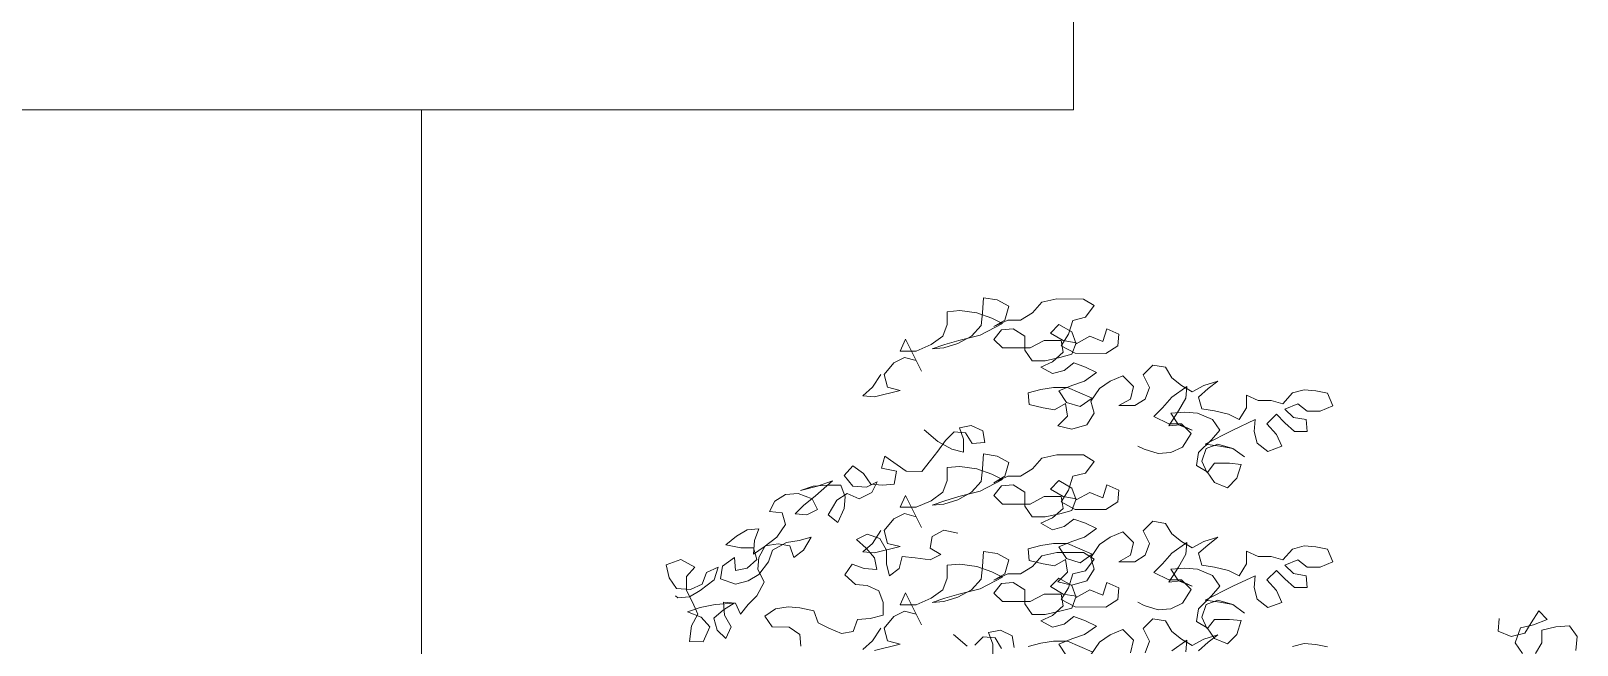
# Model space of a CAD drawing. Header units: metres. Extents: x -58 to 722, y -1100 to 345.
# Drawn here: x 47.756 to 49.178, y -18.443 to -17.879 of the extents above; entities that cross this region are included whole.
import ezdxf

# ---------------------------------------------------------------- set-up
doc = ezdxf.new("R2010")
doc.units = ezdxf.units.M
doc.header["$MEASUREMENT"] = 0
doc.layers.add('FSR_ARQ_006ARBOLES', color=74, linetype='Continuous', lineweight=0)
doc.layers.add('muro bajo', color=33, linetype='Continuous', lineweight=9)

# ---------------------------------------------------------------- blocks, each defined once
blk = doc.blocks.new('arboles fsr 01')
at = {"layer": 'FSR_ARQ_006ARBOLES'}
for points in [[(186.2981, -34.7477), (186.2924, -34.7563), (186.2859, -34.762), (186.2938, -34.7627), (186.3109, -34.7585), (186.3024, -34.7563), (186.3002, -34.7477), (186.3067, -34.7399), (186.3138, -34.7363), (186.3217, -34.7384), (186.3253, -34.7456), (186.3146, -34.7241), (186.311, -34.732), (186.3217, -34.732), (186.3317, -34.7277), (186.3396, -34.722), (186.3425, -34.7141), (186.3425, -34.7056), (186.351, -34.7049), (186.3625, -34.7063), (186.3725, -34.7099), (186.3796, -34.7135), (186.3646, -34.7213), (186.3503, -34.7249), (186.341, -34.7277), (186.3324, -34.7306), (186.3403, -34.7299), (186.3496, -34.727), (186.3589, -34.722), (186.3653, -34.7149), (186.3661, -34.7063), (186.3668, -34.6963), (186.3761, -34.6977), (186.3839, -34.702), (186.3811, -34.7113), (186.3739, -34.7156), (186.3832, -34.7113), (186.3918, -34.7113), (186.3997, -34.7063), (186.4061, -34.6992), (186.4161, -34.697), (186.434, -34.6971), (186.4412, -34.7014), (186.4354, -34.7092), (186.4268, -34.7114), (186.424, -34.7207), (186.419, -34.7285), (186.4283, -34.7335), (186.449, -34.7336), (186.4569, -34.7286), (186.4576, -34.7207), (186.4497, -34.7171), (186.4469, -34.7257), (186.4383, -34.7221), (186.429, -34.7271), (186.4261, -34.7192), (186.4175, -34.7142), (186.4118, -34.7199), (186.4204, -34.7249), (186.429, -34.7264), (186.4261, -34.7342), (186.4182, -34.7364), (186.4082, -34.7385), (186.3996, -34.7385), (186.3946, -34.7314), (186.3947, -34.7221), (186.3868, -34.717), (186.3789, -34.7178), (186.3739, -34.7242), (186.3796, -34.7299), (186.3982, -34.7299), (186.4075, -34.7249), (186.419, -34.7249), (186.4204, -34.7328), (186.4132, -34.7392), (186.4054, -34.7428), (186.4132, -34.7471), (186.4211, -34.745), (186.4275, -34.74), (186.4354, -34.7428), (186.4426, -34.7464), (186.4347, -34.7521), (186.4261, -34.755), (186.4175, -34.7586), (186.4225, -34.7664), (186.4318, -34.7693), (186.4397, -34.7636), (186.4232, -34.7564), (186.4139, -34.7564), (186.4054, -34.7578), (186.3968, -34.76), (186.3975, -34.7678), (186.4068, -34.77), (186.4146, -34.7714), (186.4218, -34.7671), (186.4232, -34.7757), (186.4168, -34.7822), (186.4261, -34.7843), (186.4361, -34.7815), (186.4411, -34.7736), (186.439, -34.7657), (186.4447, -34.7571), (186.4518, -34.7522), (186.4604, -34.7486), (186.4676, -34.7557), (186.4654, -34.7643), (186.4576, -34.7686), (186.4683, -34.7686), (186.4754, -34.7643), (186.4783, -34.7565), (186.474, -34.7479), (186.4805, -34.7414), (186.489, -34.7429), (186.4933, -34.75), (186.4998, -34.7551), (186.5069, -34.7594), (186.5148, -34.7551), (186.5241, -34.7522), (186.5176, -34.7572), (186.5112, -34.7629), (186.5133, -34.7708), (186.5219, -34.7722), (186.5312, -34.7744), (186.5384, -34.778), (186.5434, -34.7701), (186.5434, -34.7615), (186.5512, -34.7651), (186.5598, -34.7651), (186.5677, -34.7673), (186.5741, -34.7601), (186.582, -34.758), (186.5899, -34.7587), (186.5977, -34.7602), (186.6013, -34.7687), (186.5927, -34.7723), (186.5841, -34.7723), (186.5777, -34.7673), (186.5691, -34.7709), (186.5748, -34.7766), (186.5834, -34.778), (186.5841, -34.7859), (186.5755, -34.7859), (186.5691, -34.7802), (186.5634, -34.7744), (186.557, -34.7809), (186.5634, -34.788), (186.567, -34.7959), (186.5577, -34.7994), (186.5505, -34.7937), (186.5484, -34.7859), (186.5491, -34.778), (186.5341, -34.7851), (186.5155, -34.7944), (186.5255, -34.7958), (186.5341, -34.7973), (186.5419, -34.803), (186.5341, -34.7973), (186.524, -34.7944), (186.5162, -34.7973), (186.5133, -34.8058), (186.5169, -34.8137), (186.5219, -34.8073), (186.5319, -34.8073), (186.5398, -34.808), (186.5369, -34.8173), (186.5305, -34.8237), (186.5219, -34.8202), (186.5169, -34.813), (186.5097, -34.8087), (186.5112, -34.8001), (186.5198, -34.7915), (186.5255, -34.7851), (186.5205, -34.778), (186.5105, -34.7737), (186.5019, -34.7729), (186.4926, -34.7736), (186.4976, -34.7815), (186.5069, -34.7851), (186.499, -34.7815), (186.4912, -34.7822), (186.4976, -34.7722), (186.5026, -34.7636), (186.5033, -34.7558), (186.4933, -34.7629), (186.4869, -34.7701), (186.4811, -34.7758), (186.4912, -34.7808), (186.4997, -34.7808), (186.5062, -34.7872), (186.5004, -34.7965), (186.4926, -34.8001), (186.484, -34.8008), (186.4747, -34.7979), (186.4704, -34.7958)], [(186.3271, -34.7848), (186.3363, -34.7926), (186.3456, -34.7977), (186.3535, -34.7998), (186.3535, -34.7912), (186.3507, -34.7834), (186.3585, -34.7819), (186.3664, -34.7855), (186.3678, -34.7934), (186.3592, -34.7941), (186.3549, -34.7869), (186.3471, -34.7862), (186.3413, -34.7919), (186.3363, -34.7991), (186.3313, -34.8055), (186.3256, -34.8127), (186.3149, -34.8126), (186.3006, -34.8026), (186.2984, -34.8105), (186.3084, -34.8126), (186.307, -34.8212), (186.2991, -34.8219), (186.2913, -34.8212), (186.2863, -34.8141), (186.2791, -34.809), (186.2734, -34.8155), (186.2791, -34.8226), (186.2884, -34.8234), (186.2955, -34.8198), (186.292, -34.8269), (186.2834, -34.8312), (186.2755, -34.8276), (186.2684, -34.8319), (186.2626, -34.8419), (186.2691, -34.8469), (186.2734, -34.8376), (186.2741, -34.8298), (186.2712, -34.8219), (186.2619, -34.8219), (186.2526, -34.8226), (186.244, -34.8255), (186.2555, -34.8226), (186.2655, -34.819), (186.2541, -34.829), (186.2462, -34.8355), (186.2405, -34.8412), (186.2483, -34.8419), (186.2555, -34.8383), (186.2519, -34.8312), (186.2426, -34.8276), (186.234, -34.8283), (186.2269, -34.8326), (186.2233, -34.8397), (186.2319, -34.8405), (186.234, -34.8483), (186.2283, -34.8569), (186.2197, -34.8633), (186.2125, -34.8683), (186.2133, -34.859), (186.2161, -34.8512), (186.2083, -34.8519), (186.2011, -34.8562), (186.194, -34.8619), (186.204, -34.864), (186.2125, -34.864), (186.2147, -34.8719), (186.2082, -34.8776), (186.2004, -34.8791), (186.1997, -34.8705), (186.1918, -34.8762), (186.1904, -34.8848), (186.2004, -34.8884), (186.2089, -34.8862), (186.2161, -34.8819), (186.2226, -34.8734), (186.2254, -34.8655), (186.2347, -34.8605), (186.2433, -34.8591), (186.2512, -34.8569), (186.2462, -34.8655), (186.2397, -34.8705), (186.2369, -34.8626), (186.229, -34.8612), (186.2204, -34.8626), (186.2161, -34.8705), (186.2154, -34.8784), (186.2197, -34.8869), (186.2147, -34.8962), (186.2089, -34.902), (186.2039, -34.9084), (186.2004, -34.9012), (186.1925, -34.9005), (186.1932, -34.9091), (186.1975, -34.917), (186.1939, -34.9248), (186.1882, -34.9191), (186.186, -34.9112), (186.1925, -34.9055), (186.1996, -34.9012), (186.1868, -34.9019), (186.1767, -34.9041), (186.1682, -34.9069), (186.1775, -34.9105), (186.1832, -34.9169), (186.1789, -34.927), (186.1696, -34.9269), (186.171, -34.9162), (186.1753, -34.9084), (186.1717, -34.9005), (186.1675, -34.8926), (186.1675, -34.8833), (186.1732, -34.8769), (186.1639, -34.8719), (186.1539, -34.8754), (186.156, -34.884), (186.161, -34.8912), (186.1703, -34.8919), (186.1782, -34.8883), (186.1811, -34.8805), (186.1889, -34.8769), (186.1861, -34.8855), (186.1768, -34.8926), (186.1696, -34.8969), (186.1617, -34.8976), (186.1603, -34.8962)], [(186.2981, -34.8524), (186.2924, -34.861), (186.2859, -34.8667), (186.2938, -34.8674), (186.3109, -34.8631), (186.3024, -34.861), (186.3002, -34.8524), (186.3067, -34.8445), (186.3138, -34.841), (186.3217, -34.8431), (186.3253, -34.8503), (186.3146, -34.8288), (186.311, -34.8367), (186.3217, -34.8367), (186.3317, -34.8324), (186.3396, -34.8267), (186.3425, -34.8188), (186.3425, -34.8102), (186.351, -34.8095), (186.3625, -34.811), (186.3725, -34.8146), (186.3796, -34.8181), (186.3646, -34.826), (186.3503, -34.8296), (186.341, -34.8324), (186.3324, -34.8353), (186.3403, -34.8346), (186.3496, -34.8317), (186.3589, -34.8267), (186.3653, -34.8196), (186.3661, -34.811), (186.3668, -34.801), (186.3761, -34.8024), (186.3839, -34.8067), (186.3811, -34.816), (186.3739, -34.8203), (186.3832, -34.816), (186.3918, -34.816), (186.3997, -34.811), (186.4061, -34.8039), (186.4161, -34.8017), (186.434, -34.8017), (186.4412, -34.806), (186.4354, -34.8139), (186.4268, -34.816), (186.424, -34.8253), (186.419, -34.8332), (186.4283, -34.8382), (186.449, -34.8382), (186.4569, -34.8332), (186.4576, -34.8254), (186.4497, -34.8218), (186.4469, -34.8304), (186.4383, -34.8268), (186.429, -34.8318), (186.4261, -34.8239), (186.4175, -34.8189), (186.4118, -34.8246), (186.4204, -34.8296), (186.429, -34.8311), (186.4261, -34.8389), (186.4182, -34.8411), (186.4082, -34.8432), (186.3996, -34.8432), (186.3946, -34.836), (186.3947, -34.8267), (186.3868, -34.8217), (186.3789, -34.8224), (186.3739, -34.8289), (186.3796, -34.8346), (186.3982, -34.8346), (186.4075, -34.8296), (186.419, -34.8296), (186.4204, -34.8375), (186.4132, -34.8439), (186.4054, -34.8475), (186.4132, -34.8518), (186.4211, -34.8497), (186.4275, -34.8447), (186.4354, -34.8475), (186.4426, -34.8511), (186.4347, -34.8568), (186.4261, -34.8597), (186.4175, -34.8632), (186.4225, -34.8711), (186.4318, -34.874), (186.4397, -34.8683), (186.4232, -34.8611), (186.4139, -34.8611), (186.4054, -34.8625), (186.3968, -34.8646), (186.3975, -34.8725), (186.4068, -34.8747), (186.4146, -34.8761), (186.4218, -34.8718), (186.4232, -34.8804), (186.4168, -34.8868), (186.4261, -34.889), (186.4361, -34.8861), (186.4411, -34.8783), (186.439, -34.8704), (186.4447, -34.8618), (186.4518, -34.8568), (186.4604, -34.8533), (186.4676, -34.8604), (186.4654, -34.869), (186.4576, -34.8733), (186.4683, -34.8733), (186.4754, -34.869), (186.4783, -34.8611), (186.474, -34.8526), (186.4805, -34.8461), (186.489, -34.8476), (186.4933, -34.8547), (186.4998, -34.8597), (186.5069, -34.864), (186.5148, -34.8597), (186.5241, -34.8569), (186.5176, -34.8619), (186.5112, -34.8676), (186.5133, -34.8755), (186.5219, -34.8769), (186.5312, -34.8791), (186.5384, -34.8827), (186.5434, -34.8748), (186.5434, -34.8662), (186.5512, -34.8698), (186.5598, -34.8698), (186.5677, -34.872), (186.5741, -34.8648), (186.582, -34.8627), (186.5899, -34.8634), (186.5977, -34.8648), (186.6013, -34.8734), (186.5927, -34.877), (186.5841, -34.877), (186.5777, -34.872), (186.5691, -34.8755), (186.5748, -34.8813), (186.5834, -34.8827), (186.5841, -34.8906), (186.5755, -34.8906), (186.5691, -34.8848), (186.5634, -34.8791), (186.557, -34.8855), (186.5634, -34.8927), (186.567, -34.9006), (186.5577, -34.9041), (186.5505, -34.8984), (186.5484, -34.8905), (186.5491, -34.8827), (186.5341, -34.8898), (186.5155, -34.8991), (186.5255, -34.9005), (186.5341, -34.902), (186.5419, -34.9077), (186.5341, -34.902), (186.524, -34.8991), (186.5162, -34.9019), (186.5133, -34.9105), (186.5169, -34.9184), (186.5219, -34.912), (186.5319, -34.912), (186.5398, -34.9127), (186.5369, -34.922), (186.5305, -34.9284), (186.5219, -34.9248), (186.5169, -34.9177), (186.5097, -34.9134), (186.5112, -34.9048), (186.5198, -34.8962), (186.5255, -34.8898), (186.5205, -34.8826), (186.5105, -34.8783), (186.5019, -34.8776), (186.4926, -34.8783), (186.4976, -34.8862), (186.5069, -34.8898), (186.499, -34.8862), (186.4912, -34.8869), (186.4976, -34.8769), (186.5026, -34.8683), (186.5033, -34.8605), (186.4933, -34.8676), (186.4869, -34.8747), (186.4811, -34.8805), (186.4912, -34.8855), (186.4997, -34.8855), (186.5062, -34.8919), (186.5004, -34.9012), (186.4926, -34.9048), (186.484, -34.9055), (186.4747, -34.9026), (186.4704, -34.9005)], [(186.3496, -34.8542), (186.3403, -34.8521), (186.3325, -34.8564), (186.331, -34.8642), (186.3382, -34.8685), (186.331, -34.8721), (186.321, -34.8706), (186.3124, -34.8699), (186.3103, -34.8778), (186.3038, -34.8828), (186.3017, -34.8749), (186.3017, -34.8656), (186.2974, -34.8577), (186.2888, -34.8549), (186.2817, -34.8584), (186.2881, -34.8642), (186.2938, -34.8706), (186.2953, -34.8785), (186.2867, -34.8778), (186.2788, -34.8749), (186.2738, -34.882), (186.2809, -34.8885), (186.2888, -34.8892), (186.2967, -34.8928), (186.2995, -34.9007), (186.2995, -34.9092), (186.2909, -34.9114), (186.2824, -34.9121), (186.2795, -34.92), (186.2716, -34.9214), (186.263, -34.9178), (186.2559, -34.9142), (186.253, -34.9063), (186.2437, -34.9042), (186.2359, -34.9035), (186.2273, -34.9049), (186.2201, -34.9099), (186.2251, -34.917), (186.2366, -34.9171), (186.2437, -34.9221), (186.2444, -34.9299)], [(186.2981, -34.9178), (186.2924, -34.9264), (186.2859, -34.9321)], [(186.2938, -34.9328), (186.3109, -34.9286), (186.3024, -34.9264), (186.3002, -34.9178), (186.3067, -34.91), (186.3138, -34.9064), (186.3217, -34.9085), (186.3253, -34.9157), (186.3146, -34.8942), (186.311, -34.9021), (186.3217, -34.9021), (186.3317, -34.8978), (186.3396, -34.8921), (186.3425, -34.8843), (186.3425, -34.8757), (186.351, -34.875), (186.3625, -34.8764), (186.3725, -34.88), (186.3796, -34.8836), (186.3646, -34.8914), (186.3503, -34.895), (186.341, -34.8978), (186.3324, -34.9007), (186.3403, -34.9), (186.3496, -34.8971), (186.3589, -34.8921), (186.3653, -34.885), (186.3661, -34.8764), (186.3668, -34.8664), (186.3761, -34.8678), (186.3839, -34.8721), (186.3811, -34.8814), (186.3739, -34.8857), (186.3832, -34.8814), (186.3918, -34.8814), (186.3997, -34.8764), (186.4061, -34.8693), (186.4161, -34.8672), (186.434, -34.8672), (186.4412, -34.8715), (186.4354, -34.8793), (186.4268, -34.8815), (186.424, -34.8908), (186.419, -34.8986), (186.4283, -34.9036), (186.449, -34.9037), (186.4569, -34.8987), (186.4576, -34.8908), (186.4497, -34.8872), (186.4469, -34.8958), (186.4383, -34.8922), (186.429, -34.8972), (186.4261, -34.8893), (186.4175, -34.8843), (186.4118, -34.89), (186.4204, -34.8951), (186.429, -34.8965), (186.4261, -34.9044), (186.4182, -34.9065), (186.4082, -34.9086), (186.3996, -34.9086), (186.3946, -34.9015), (186.3947, -34.8922), (186.3868, -34.8872), (186.3789, -34.8879), (186.3739, -34.8943), (186.3796, -34.9), (186.3982, -34.9), (186.4075, -34.895), (186.419, -34.895), (186.4204, -34.9029), (186.4132, -34.9093), (186.4054, -34.9129), (186.4132, -34.9172), (186.4211, -34.9151), (186.4275, -34.9101), (186.4354, -34.9129), (186.4426, -34.9165), (186.4347, -34.9222), (186.4261, -34.9251), (186.4175, -34.9287), (186.4225, -34.9365)], [(186.4397, -34.9337), (186.4232, -34.9265), (186.4139, -34.9265), (186.4054, -34.9279), (186.3968, -34.9301)], [(186.439, -34.9358), (186.4447, -34.9273), (186.4518, -34.9223), (186.4604, -34.9187), (186.4676, -34.9258), (186.4654, -34.9344)], [(186.4754, -34.9344), (186.4783, -34.9266), (186.474, -34.918), (186.4805, -34.9116), (186.489, -34.913), (186.4933, -34.9201), (186.4998, -34.9252), (186.5069, -34.9295), (186.5148, -34.9252), (186.5241, -34.9223), (186.5176, -34.9273), (186.5112, -34.933)], [(186.5741, -34.9302), (186.582, -34.9281), (186.5899, -34.9288), (186.5977, -34.9303)], [(186.5026, -34.9337), (186.5033, -34.9259), (186.4933, -34.933)], [(186.7129, -34.9113), (186.7122, -34.9199), (186.7208, -34.9234), (186.7301, -34.9213), (186.7344, -34.9142), (186.7394, -34.9063), (186.7451, -34.912), (186.7358, -34.9156), (186.7272, -34.9177), (186.7236, -34.9277), (186.7286, -34.9349)], [(186.7372, -34.9349), (186.7415, -34.9278), (186.7415, -34.9192), (186.7508, -34.917), (186.7601, -34.9163), (186.7651, -34.9235), (186.7644, -34.9328)], [(186.3467, -34.9222), (186.356, -34.93)], [(186.3732, -34.9372), (186.3732, -34.9286), (186.3703, -34.9208), (186.3782, -34.9193), (186.386, -34.9229), (186.3875, -34.9308)], [(186.3789, -34.9315), (186.3746, -34.9243), (186.3667, -34.9236), (186.361, -34.9293)]]:
    blk.add_lwpolyline(points, dxfattribs=at)

msp = doc.modelspace()

# ---------------------------------------------------------------- linework, layer by layer
at = {"layer": 'muro bajo', "ltscale": 0.005}
for points in [[(48.715, -17.9512), (48.715, -17.8012)], [(44.465, -17.9512), (48.715, -17.9512)], [(48.115, -20.9412), (48.115, -17.9512)]]:
    msp.add_lwpolyline(points, dxfattribs=at)

# ---------------------------------------------------------------- block references
at = {"layer": 'FSR_ARQ_006ARBOLES', "xscale": 1.371082351148036, "yscale": 1.371082351148036, "zscale": 1.371082351148036}
msp.add_blockref('arboles fsr 01', (-206.8922, 29.4475), dxfattribs=at)

doc.saveas('drawing.dxf')
